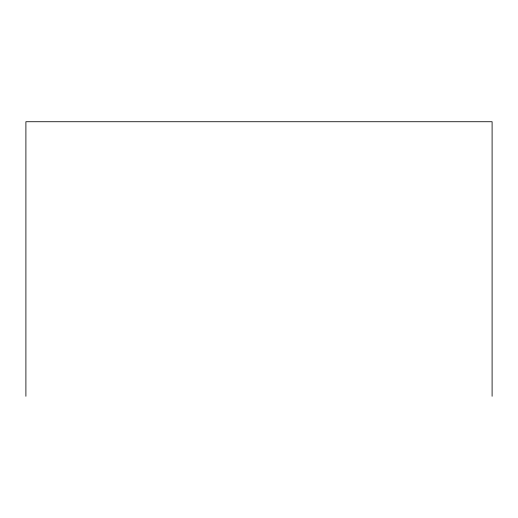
<?xml version="1.0" encoding="UTF-8"?>
<svg xmlns="http://www.w3.org/2000/svg" width="518" height="518" viewBox="0 0 518 518"><rect width="100%" height="100%" fill="white"/><g stroke="black" fill="none" stroke-linecap="round" stroke-linejoin="round"><path stroke-width="0.78" d="M492.1 396.27L492.1 121.73L25.9 121.73L25.9 396.27"/></g></svg>
